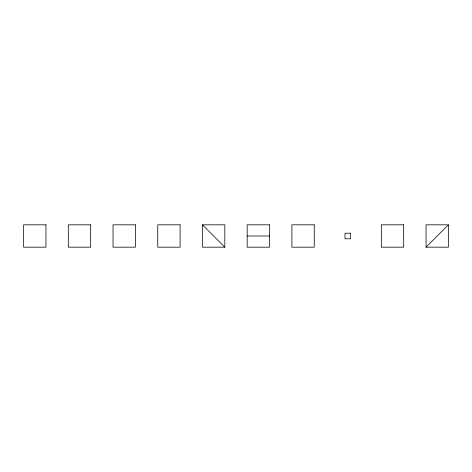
<?xml version="1.0" encoding="UTF-8"?>
<svg xmlns="http://www.w3.org/2000/svg" width="472" height="472" viewBox="0 0 472 472"><rect width="100%" height="100%" fill="white"/><g stroke="black" fill="none" stroke-linecap="round" stroke-linejoin="round"><path stroke-width="0.71" d="M426.045 247.18L448.4 224.82L426.045 224.82L426.045 247.18L448.4 247.18L448.4 224.82M202.464 224.82L224.82 224.82L224.82 247.18L202.464 247.18L202.464 224.82L224.82 247.18M247.18 236L269.536 236M45.955 224.82L23.6 224.82L23.6 247.18L45.955 247.18L45.955 224.82M90.671 224.82L68.316 224.82L68.316 247.18L90.671 247.18L90.671 224.82M135.387 224.82L113.032 224.82L113.032 247.18L135.387 247.18L135.387 224.82M180.103 224.82L157.748 224.82L157.748 247.18L180.103 247.18L180.103 224.82M269.536 224.82L247.18 224.82L247.18 247.18L269.536 247.18L269.536 224.82M314.252 224.82L291.897 224.82L291.897 247.18L314.252 247.18L314.252 224.82M403.684 224.82L381.329 224.82L381.329 247.18L403.684 247.18L403.684 224.82M350.584 233.203L344.997 233.203L344.997 238.797L350.584 238.797L350.584 233.203"/></g></svg>
